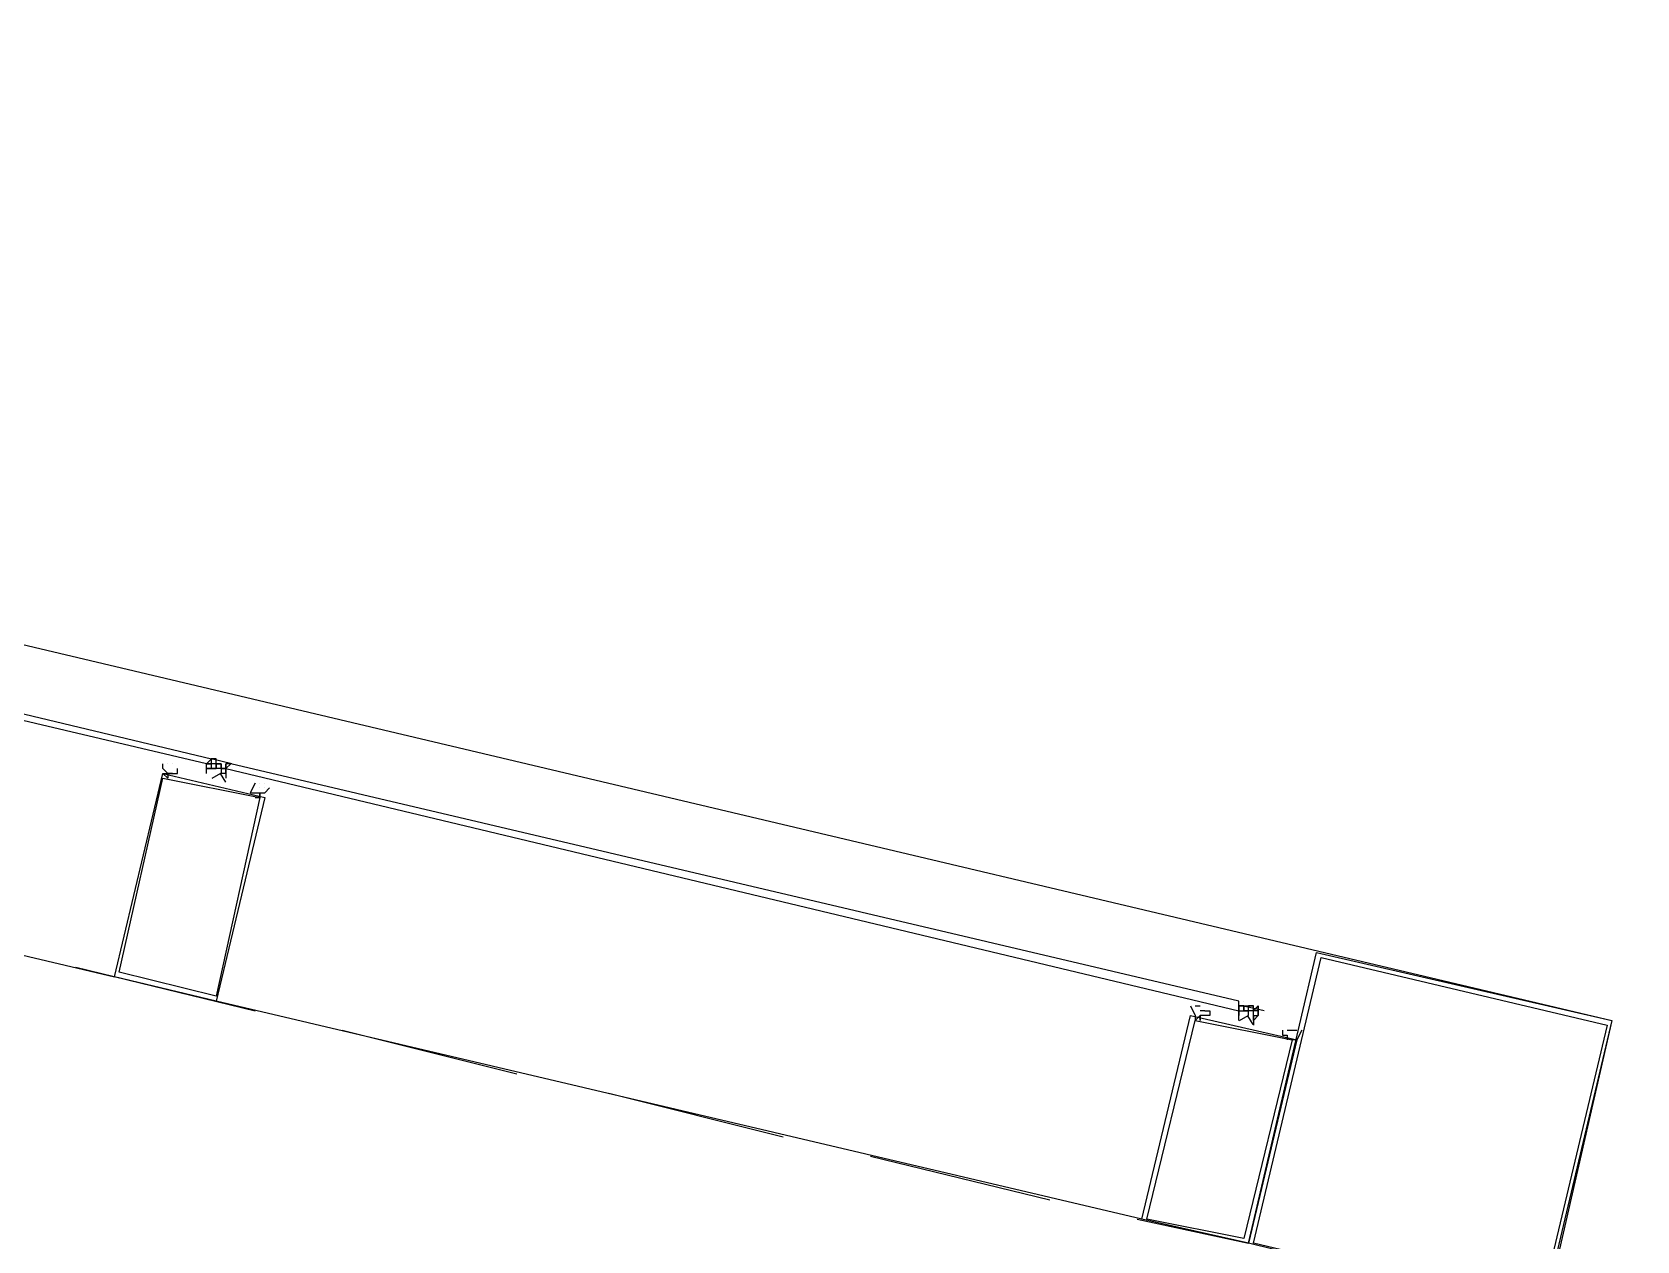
# Model space of a CAD drawing. Header units: feet. Extents: x -84 to 198, y -22 to 181.
# Drawn here: x 119.413 to 123.829, y 56.824 to 60.151 of the extents above; entities that cross this region are included whole.
import ezdxf

# ---------------------------------------------------------------- set-up
doc = ezdxf.new("R2010")
doc.units = ezdxf.units.FT
doc.layers.add('A-LINEA', color=7, linetype='CONTINUOUS')

msp = doc.modelspace()

# ---------------------------------------------------------------- linework, layer by layer
at = {"layer": 'A-LINEA'}
for p, q in [((117.0933, 58.1511), (119.64, 57.5511)), ((119.9063, 58.1516), (119.9627, 58.1383)), ((119.9067, 58.1511), (119.9067, 58.1511)), ((119.9067, 58.1511), (119.9067, 58.1511)), ((119.9067, 58.1511), (119.9067, 58.1511)), ((119.9067, 58.1511), (119.92, 58.1511)), ((119.9067, 58.1511), (119.9067, 58.1511)), ((119.9067, 58.1378), (119.9067, 58.1511)), ((119.9067, 58.1511), (119.9067, 58.1511)), ((119.9067, 58.1511), (119.9067, 58.1511)), ((119.9067, 58.1511), (119.9067, 58.1511)), ((119.9067, 58.1511), (119.9067, 58.1511)), ((119.9067, 58.1511), (119.92, 58.1511)), ((119.9067, 58.1378), (119.9067, 58.1511)), ((119.92, 58.1511), (119.9067, 58.1511)), ((119.9067, 58.1511), (119.9067, 58.1511)), ((119.92, 58.1511), (119.9067, 58.1511)), ((119.9067, 58.1511), (119.9067, 58.1511)), ((119.92, 58.1511), (119.9067, 58.1511)), ((119.9067, 58.1511), (119.9067, 58.1511)), ((119.9067, 58.1511), (119.9067, 58.1511)), ((119.9067, 58.1511), (119.9067, 58.1511)), ((119.9067, 58.1511), (119.92, 58.1511)), ((119.9067, 58.1511), (119.9067, 58.1511)), ((119.9067, 58.1511), (119.9067, 58.1511)), ((119.9067, 58.1511), (119.9067, 58.1511)), ((119.92, 58.1511), (119.92, 58.1511)), ((119.92, 58.1378), (119.92, 58.1511)), ((119.92, 58.1511), (119.92, 58.1511)), ((119.92, 58.1511), (119.92, 58.1511)), ((119.8, 58.1378), (119.8, 58.1378)), ((119.8, 58.1378), (119.8, 58.1378)), ((119.8933, 58.1378), (119.8933, 58.1378)), ((119.8933, 58.1244), (119.8933, 58.1378)), ((119.9067, 58.1378), (119.8933, 58.1378)), ((119.8933, 58.1378), (119.8933, 58.1378)), ((119.8933, 58.1244), (119.9067, 58.1244)), ((119.8933, 58.1244), (119.8933, 58.1244)), ((119.8933, 58.1244), (119.8933, 58.1244)), ((119.8933, 58.1244), (119.8933, 58.1244)), ((119.8933, 58.1244), (119.8933, 58.1244)), ((119.8933, 58.1244), (119.8933, 58.1244)), ((119.8933, 58.1244), (119.8933, 58.1244)), ((119.9067, 58.1244), (119.8933, 58.1244)), ((119.9067, 58.1244), (119.8933, 58.1244)), ((119.8933, 58.1244), (119.8933, 58.1244)), ((119.8933, 58.1244), (119.8933, 58.1244)), ((119.9067, 58.1244), (119.8933, 58.1244)), ((119.8933, 58.1111), (119.8933, 58.1111)), ((119.8933, 58.1111), (119.8933, 58.1111)), ((119.8933, 58.1111), (119.8933, 58.1111)), ((119.8933, 58.1111), (119.8933, 58.1111)), ((119.8933, 58.1111), (119.8933, 58.1111)), ((119.8933, 58.1111), (119.8933, 58.1111)), ((119.9067, 58.1378), (119.9067, 58.1378)), ((119.9067, 58.1378), (119.9067, 58.1378)), ((119.9067, 58.1378), (119.9067, 58.1378)), ((119.9067, 58.1244), (119.9067, 58.1378)), ((119.9067, 58.1378), (119.9067, 58.1378)), ((119.9067, 58.1378), (119.9067, 58.1378)), ((119.9067, 58.1378), (119.9067, 58.1378)), ((119.9067, 58.1378), (119.9067, 58.1378)), ((119.9067, 58.1378), (119.9067, 58.1378)), ((119.9067, 58.1244), (119.9067, 58.1378)), ((119.9067, 58.1378), (119.9067, 58.1378)), ((119.9067, 58.1244), (119.9067, 58.1378)), ((119.9067, 58.1378), (119.9067, 58.1378)), ((119.9067, 58.1378), (119.9067, 58.1378)), ((119.9067, 58.1378), (119.9067, 58.1378)), ((119.9067, 58.1378), (119.9067, 58.1378)), ((119.9067, 58.1378), (119.9067, 58.1378)), ((119.9067, 58.1378), (119.9067, 58.1378)), ((119.9067, 58.1378), (119.9067, 58.1378)), ((119.9067, 58.1378), (119.9067, 58.1378)), ((119.9067, 58.1378), (119.9067, 58.1378)), ((119.9067, 58.1378), (119.9067, 58.1378)), ((119.9067, 58.1378), (119.9067, 58.1378)), ((119.9067, 58.1378), (119.9067, 58.1378)), ((119.92, 58.1378), (119.9067, 58.1378)), ((119.9067, 58.1378), (119.9067, 58.1378)), ((119.92, 58.1378), (119.9067, 58.1378)), ((119.9067, 58.1244), (119.9067, 58.1244)), ((119.9067, 58.1244), (119.9067, 58.1244)), ((119.9067, 58.1244), (119.92, 58.1244)), ((119.9067, 58.1244), (119.9067, 58.1244)), ((119.9067, 58.1244), (119.9067, 58.1244)), ((119.9067, 58.1244), (119.9067, 58.1244)), ((119.9067, 58.1244), (119.9067, 58.1244)), ((119.9067, 58.1244), (119.9067, 58.1244)), ((119.9067, 58.1244), (119.9067, 58.1244)), ((119.9067, 58.1244), (119.92, 58.1244)), ((119.92, 58.1244), (119.9067, 58.1244)), ((119.9067, 58.1244), (119.9067, 58.1244)), ((119.9067, 58.1244), (119.92, 58.1244)), ((119.9067, 58.1244), (119.9067, 58.1244)), ((119.9067, 58.1244), (119.9067, 58.1244)), ((119.92, 58.1378), (119.9333, 58.1378)), ((119.92, 58.1378), (119.92, 58.1378)), ((119.92, 58.1378), (119.92, 58.1378)), ((119.92, 58.1378), (119.92, 58.1378)), ((119.92, 58.1378), (119.92, 58.1378)), ((119.92, 58.1378), (119.92, 58.1378)), ((119.92, 58.1378), (119.92, 58.1378)), ((119.92, 58.1378), (119.92, 58.1378)), ((119.92, 58.1378), (119.92, 58.1378)), ((119.92, 58.1378), (119.92, 58.1378)), ((119.92, 58.1378), (119.92, 58.1378)), ((119.92, 58.1378), (119.92, 58.1378)), ((119.92, 58.1378), (119.92, 58.1378)), ((119.92, 58.1378), (119.92, 58.1378)), ((119.9333, 58.1378), (119.92, 58.1378)), ((119.92, 58.1378), (119.92, 58.1378)), ((119.92, 58.1378), (119.92, 58.1378)), ((119.92, 58.1378), (119.9333, 58.1378)), ((119.92, 58.1378), (119.92, 58.1378)), ((119.92, 58.1378), (119.92, 58.1378)), ((119.92, 58.1378), (119.9333, 58.1378)), ((119.92, 58.1244), (119.92, 58.1378)), ((119.92, 58.1378), (119.92, 58.1378)), ((119.9333, 58.1378), (119.92, 58.1378)), ((119.92, 58.1244), (119.92, 58.1378)), ((119.92, 58.1378), (119.92, 58.1378)), ((119.9333, 58.1378), (119.92, 58.1378)), ((119.92, 58.1378), (119.92, 58.1378)), ((119.92, 58.1378), (119.92, 58.1378)), ((119.92, 58.1378), (119.92, 58.1244)), ((119.92, 58.1378), (119.92, 58.1244)), ((119.92, 58.1378), (119.92, 58.1244)), ((119.92, 58.1378), (119.92, 58.1244)), ((119.92, 58.1244), (119.92, 58.1244)), ((119.92, 58.1244), (119.92, 58.1244)), ((119.92, 58.1244), (119.92, 58.1244)), ((119.92, 58.1244), (119.92, 58.1244)), ((119.92, 58.1244), (119.92, 58.1244)), ((119.92, 58.1244), (119.92, 58.1244)), ((119.92, 58.1244), (119.92, 58.1244)), ((119.92, 58.1244), (119.92, 58.1244)), ((119.92, 58.1244), (119.92, 58.1244)), ((119.92, 58.1244), (119.92, 58.1244)), ((119.92, 58.1244), (119.92, 58.1244)), ((119.92, 58.1244), (119.92, 58.1244)), ((119.92, 58.1244), (119.92, 58.1244)), ((119.92, 58.1244), (119.92, 58.1244)), ((119.92, 58.1244), (119.92, 58.1244)), ((119.92, 58.1244), (119.92, 58.1244)), ((119.9333, 58.1378), (119.9333, 58.1378)), ((119.9333, 58.1378), (119.9333, 58.1378)), ((119.9333, 58.1378), (119.9333, 58.1378)), ((119.9333, 58.1378), (119.9333, 58.1378)), ((119.9333, 58.1378), (119.9333, 58.1378)), ((119.9333, 58.1378), (119.9333, 58.1378)), ((119.9333, 58.1378), (119.9333, 58.1378)), ((119.9333, 58.1378), (119.9333, 58.1378)), ((119.9333, 58.1244), (119.9333, 58.1378)), ((119.9333, 58.1378), (119.9333, 58.1378)), ((119.9333, 58.1378), (119.9333, 58.1378)), ((119.9333, 58.1378), (119.9333, 58.1378)), ((119.9333, 58.1378), (119.9333, 58.1378)), ((119.9333, 58.1378), (119.9333, 58.1378)), ((119.9333, 58.1378), (119.9333, 58.1378)), ((119.9333, 58.1378), (119.9333, 58.1378)), ((119.9333, 58.1378), (119.9333, 58.1378)), ((119.9333, 58.1378), (119.9333, 58.1378)), ((119.9333, 58.1378), (119.9333, 58.1378)), ((119.9333, 58.1378), (119.9333, 58.1378)), ((119.9333, 58.1378), (119.9333, 58.1378)), ((119.9333, 58.1378), (119.9333, 58.1378)), ((119.9333, 58.1378), (119.9333, 58.1378)), ((119.9333, 58.1378), (119.9333, 58.1378)), ((119.9333, 58.1378), (119.9333, 58.1378)), ((119.9333, 58.1378), (119.9333, 58.1378)), ((119.9333, 58.1244), (119.9333, 58.1244)), ((119.9333, 58.1244), (119.9333, 58.1244)), ((119.9333, 58.1244), (119.9333, 58.1244)), ((119.9333, 58.1244), (119.9333, 58.1244)), ((119.9333, 58.1244), (119.9333, 58.1244)), ((119.9333, 58.1244), (119.9333, 58.1244)), ((119.9333, 58.1244), (119.9333, 58.1244)), ((119.9333, 58.1244), (119.9333, 58.1244)), ((119.9333, 58.1244), (119.9333, 58.1244)), ((119.9333, 58.1244), (119.9333, 58.1244)), ((119.9333, 58.1244), (119.9467, 58.1244)), ((119.9333, 58.1244), (119.9333, 58.1244)), ((119.9333, 58.1244), (119.9467, 58.1244)), ((119.9333, 58.1244), (119.9333, 58.1244)), ((119.9333, 58.1244), (119.9333, 58.1244)), ((119.9467, 58.1244), (119.9333, 58.1244)), ((119.9333, 58.1244), (119.9333, 58.1244)), ((119.9333, 58.1244), (119.9333, 58.1244)), ((119.9467, 58.1244), (119.9333, 58.1244)), ((119.9333, 58.1244), (119.9333, 58.1244)), ((119.9333, 58.1244), (119.9333, 58.1244)), ((119.9333, 58.1244), (119.9333, 58.1244)), ((119.9333, 58.1244), (119.9333, 58.1244)), ((119.9333, 58.1244), (119.9333, 58.1244)), ((119.9333, 58.1244), (119.9333, 58.1244)), ((119.9333, 58.1244), (119.9333, 58.1111)), ((119.9333, 58.1244), (119.9333, 58.1111)), ((119.9467, 58.1111), (119.9333, 58.1111)), ((119.9333, 58.1111), (119.9333, 58.1111)), ((119.9333, 58.1111), (119.9333, 58.1111)), ((119.9467, 58.1378), (119.9467, 58.1378)), ((119.9467, 58.1378), (119.9467, 58.1378)), ((119.9467, 58.1378), (119.9467, 58.1378)), ((119.9467, 58.1378), (119.9467, 58.1378)), ((119.9467, 58.1378), (119.9467, 58.1378)), ((119.9467, 58.1378), (119.9467, 58.1378)), ((119.9467, 58.1378), (119.9467, 58.1378)), ((119.9467, 58.1378), (119.9467, 58.1378)), ((119.9467, 58.1378), (119.9467, 58.1378)), ((119.9467, 58.1378), (119.9467, 58.1378)), ((119.9467, 58.1378), (119.9467, 58.1378)), ((119.9467, 58.1378), (119.9467, 58.1378)), ((119.9467, 58.1378), (119.9467, 58.1378)), ((119.9467, 58.1244), (119.9467, 58.1378)), ((119.9467, 58.1378), (119.9467, 58.1378)), ((119.9467, 58.1378), (119.9467, 58.1378)), ((119.9467, 58.1378), (119.9467, 58.1378)), ((119.9467, 58.1378), (119.9467, 58.1378)), ((119.9467, 58.1378), (119.9467, 58.1378)), ((119.9467, 58.1378), (119.9467, 58.1378)), ((119.9467, 58.1378), (119.9467, 58.1378)), ((119.9467, 58.1378), (119.9467, 58.1378)), ((119.9467, 58.1378), (119.9467, 58.1378)), ((119.9467, 58.1378), (119.9467, 58.1378)), ((119.9467, 58.1378), (119.9467, 58.1378)), ((119.96, 58.1378), (119.9467, 58.1378)), ((119.9467, 58.1244), (119.9467, 58.1244)), ((119.9467, 58.1244), (119.9467, 58.1244)), ((119.9467, 58.1244), (119.9467, 58.1244)), ((119.9467, 58.1244), (119.9467, 58.1244)), ((119.9467, 58.1244), (119.9467, 58.1244)), ((119.9467, 58.1244), (119.9467, 58.1244)), ((119.9467, 58.1244), (119.9467, 58.1244)), ((119.9467, 58.1244), (119.9467, 58.1244)), ((119.9467, 58.1111), (119.9467, 58.1244)), ((119.9467, 58.1244), (119.9467, 58.1244)), ((119.9467, 58.1244), (119.9467, 58.1111)), ((119.9467, 58.1244), (119.9467, 58.1111)), ((119.9467, 58.1244), (119.9467, 58.1244)), ((119.9467, 58.1244), (119.9467, 58.1244)), ((119.9467, 58.1244), (119.9467, 58.1244)), ((119.9467, 58.1244), (119.9467, 58.1244)), ((119.9467, 58.1244), (119.9467, 58.1244)), ((119.9467, 58.1244), (119.9467, 58.1244)), ((119.9467, 58.1244), (119.9467, 58.1244)), ((119.9467, 58.1244), (119.9467, 58.1244)), ((119.9467, 58.1244), (119.9467, 58.1111)), ((119.9467, 58.1244), (119.9467, 58.1244)), ((119.9467, 58.1244), (119.9467, 58.1244)), ((119.9467, 58.1244), (119.9467, 58.1111)), ((119.9467, 58.1111), (119.9467, 58.1111)), ((119.9467, 58.1111), (119.9467, 58.1111)), ((119.9467, 58.1111), (119.9467, 58.1111)), ((119.9467, 58.1111), (119.9467, 58.1111)), ((119.9467, 58.1111), (119.9467, 58.1111)), ((119.9467, 58.1111), (119.9467, 58.1111)), ((119.9467, 58.1111), (119.9467, 58.1111)), ((119.9467, 58.1111), (119.9467, 58.1111)), ((119.96, 58.1378), (119.96, 58.1378)), ((119.96, 58.1378), (119.96, 58.1378)), ((119.96, 58.1378), (119.96, 58.1378)), ((119.9467, 58.0978), (119.9467, 58.0978)), ((119.9467, 58.0978), (119.9467, 58.0978)), ((119.9467, 58.0978), (119.9467, 58.0978)), ((119.9467, 58.0978), (119.9467, 58.0978)), ((119.9467, 58.0978), (119.9467, 58.0978)), ((119.9467, 58.0978), (119.9467, 58.0978)), ((119.9467, 58.0978), (119.9467, 58.0978)), ((119.9467, 58.0978), (119.9467, 58.0978)), ((119.9467, 58.0978), (119.9467, 58.0978)), ((119.9467, 58.0978), (119.9467, 58.0978)), ((119.9467, 58.0978), (119.9467, 58.0978)), ((119.9467, 58.0978), (119.9467, 58.0978)), ((120.04, 58.0844), (120.04, 58.0844)), ((120.04, 58.0711), (120.04, 58.0711)), ((120.0533, 58.0844), (120.0533, 58.0844)), ((120.0533, 58.0711), (120.0533, 58.0711)), ((119.5333, 57.5778), (120.0267, 57.4578)), ((122.4667, 56.8844), (119.92, 57.4844)), ((122.64, 57.4578), (122.6267, 57.4578)), ((122.7333, 57.4844), (122.7333, 57.4844)), ((122.7333, 57.4711), (122.7333, 57.4711)), ((122.7333, 57.4711), (122.7333, 57.4711)), ((122.7333, 57.4711), (122.7333, 57.4711)), ((122.7333, 57.4711), (122.7333, 57.4711)), ((122.7333, 57.4711), (122.7333, 57.4711)), ((122.7333, 57.4711), (122.7333, 57.4711)), ((122.7333, 57.4711), (122.7467, 57.4711)), ((122.7333, 57.4711), (122.7333, 57.4711)), ((122.7333, 57.4578), (122.7333, 57.4711)), ((122.7333, 57.4711), (122.7333, 57.4711)), ((122.7333, 57.4578), (122.7467, 57.4578)), ((122.7333, 57.4578), (122.7333, 57.4444)), ((122.7333, 57.4578), (122.7333, 57.4578)), ((122.7333, 57.4578), (122.7467, 57.4578)), ((122.7333, 57.4578), (122.7333, 57.4578)), ((122.7333, 57.4578), (122.7333, 57.4578)), ((122.7333, 57.4578), (122.7333, 57.4578)), ((122.7333, 57.4578), (122.7333, 57.4578)), ((122.7333, 57.4578), (122.7333, 57.4578)), ((122.7333, 57.4578), (122.7333, 57.4578)), ((122.7333, 57.4578), (122.7333, 57.4578)), ((122.7333, 57.4578), (122.7333, 57.4578)), ((122.7333, 57.4578), (122.7333, 57.4578)), ((122.7333, 57.4578), (122.7333, 57.4578)), ((122.7333, 57.4578), (122.7333, 57.4578)), ((122.7333, 57.4578), (122.7333, 57.4578)), ((122.7333, 57.4578), (122.7333, 57.4578)), ((122.7333, 57.4578), (122.7333, 57.4578)), ((122.7333, 57.4578), (122.7333, 57.4578)), ((122.7333, 57.4578), (122.7333, 57.4578)), ((122.7333, 57.4444), (122.7333, 57.4444)), ((122.7333, 57.4444), (122.7333, 57.4444)), ((122.7333, 57.4444), (122.7333, 57.4444)), ((122.7333, 57.4444), (122.7333, 57.4444)), ((122.7333, 57.4444), (122.7333, 57.4444)), ((122.7333, 57.4444), (122.7333, 57.4444)), ((122.7333, 57.4444), (122.7333, 57.4444)), ((122.7333, 57.4444), (122.7333, 57.4444)), ((122.7333, 57.4444), (122.7333, 57.4444)), ((122.7333, 57.4444), (122.7333, 57.4444)), ((122.7463, 57.4716), (122.8027, 57.4583)), ((122.7467, 57.4844), (122.7467, 57.4844)), ((122.7467, 57.4844), (122.7467, 57.4844)), ((122.7467, 57.4844), (122.7467, 57.4844)), ((122.7467, 57.4711), (122.7467, 57.4711)), ((122.7467, 57.4711), (122.7467, 57.4578)), ((122.7467, 57.4711), (122.7467, 57.4711)), ((122.7467, 57.4711), (122.7467, 57.4711)), ((122.7467, 57.4711), (122.7467, 57.4711)), ((122.7467, 57.4711), (122.76, 57.4711)), ((122.7467, 57.4711), (122.7467, 57.4711)), ((122.7467, 57.4711), (122.7467, 57.4711)), ((122.7467, 57.4711), (122.7467, 57.4711)), ((122.7467, 57.4711), (122.7467, 57.4711)), ((122.7467, 57.4711), (122.7467, 57.4711)), ((122.7467, 57.4711), (122.7467, 57.4711)), ((122.7467, 57.4711), (122.7467, 57.4711)), ((122.7467, 57.4711), (122.7467, 57.4711)), ((122.7467, 57.4711), (122.7467, 57.4711)), ((122.7467, 57.4711), (122.7467, 57.4711)), ((122.7467, 57.4711), (122.7467, 57.4711)), ((122.7467, 57.4711), (122.7467, 57.4711)), ((122.7467, 57.4711), (122.7467, 57.4711)), ((122.7467, 57.4711), (122.7467, 57.4711)), ((122.7467, 57.4711), (122.7467, 57.4711)), ((122.7467, 57.4711), (122.7467, 57.4711)), ((122.7467, 57.4711), (122.7467, 57.4711)), ((122.7467, 57.4711), (122.7467, 57.4711)), ((122.7467, 57.4711), (122.7467, 57.4711)), ((122.7467, 57.4711), (122.7467, 57.4578)), ((122.7467, 57.4711), (122.7467, 57.4711)), ((122.7467, 57.4711), (122.7467, 57.4578)), ((122.7467, 57.4711), (122.7467, 57.4711)), ((122.7467, 57.4711), (122.7467, 57.4711)), ((122.7467, 57.4711), (122.7467, 57.4711)), ((122.7467, 57.4711), (122.7467, 57.4711)), ((122.7467, 57.4578), (122.7467, 57.4578)), ((122.7467, 57.4578), (122.7467, 57.4578)), ((122.7467, 57.4578), (122.7467, 57.4578)), ((122.7467, 57.4578), (122.7467, 57.4578)), ((122.7467, 57.4578), (122.7467, 57.4578)), ((122.7467, 57.4578), (122.7467, 57.4578)), ((122.7467, 57.4578), (122.7467, 57.4578)), ((122.76, 57.4578), (122.7467, 57.4578)), ((122.7467, 57.4578), (122.76, 57.4578)), ((122.7467, 57.4578), (122.7467, 57.4578)), ((122.7467, 57.4578), (122.7467, 57.4578)), ((122.7467, 57.4578), (122.7467, 57.4578)), ((122.7467, 57.4578), (122.7467, 57.4578)), ((122.7467, 57.4578), (122.7467, 57.4578)), ((122.76, 57.4578), (122.7467, 57.4578)), ((122.7467, 57.4578), (122.7467, 57.4578)), ((122.76, 57.4711), (122.7733, 57.4711)), ((122.76, 57.4711), (122.76, 57.4711)), ((122.76, 57.4711), (122.76, 57.4711)), ((122.76, 57.4711), (122.76, 57.4711)), ((122.76, 57.4711), (122.76, 57.4711)), ((122.76, 57.4711), (122.76, 57.4711)), ((122.76, 57.4711), (122.76, 57.4711)), ((122.76, 57.4711), (122.76, 57.4711)), ((122.76, 57.4711), (122.76, 57.4711)), ((122.76, 57.4578), (122.76, 57.4711)), ((122.76, 57.4711), (122.76, 57.4711)), ((122.76, 57.4711), (122.76, 57.4711)), ((122.76, 57.4578), (122.76, 57.4711)), ((122.76, 57.4711), (122.76, 57.4711)), ((122.76, 57.4711), (122.76, 57.4711)), ((122.7733, 57.4711), (122.76, 57.4711)), ((122.76, 57.4711), (122.76, 57.4711)), ((122.76, 57.4711), (122.76, 57.4711)), ((122.76, 57.4711), (122.76, 57.4711)), ((122.76, 57.4711), (122.76, 57.4711)), ((122.76, 57.4711), (122.76, 57.4711)), ((122.76, 57.4711), (122.76, 57.4711)), ((122.76, 57.4711), (122.76, 57.4711)), ((122.76, 57.4711), (122.76, 57.4711)), ((122.76, 57.4711), (122.76, 57.4711)), ((122.76, 57.4711), (122.76, 57.4711)), ((122.76, 57.4578), (122.76, 57.4578)), ((122.76, 57.4578), (122.76, 57.4578)), ((122.76, 57.4578), (122.76, 57.4578)), ((122.76, 57.4578), (122.76, 57.4578)), ((122.76, 57.4578), (122.76, 57.4578)), ((122.76, 57.4578), (122.76, 57.4578)), ((122.76, 57.4578), (122.76, 57.4578)), ((122.76, 57.4578), (122.76, 57.4578)), ((122.76, 57.4578), (122.76, 57.4578)), ((122.76, 57.4578), (122.76, 57.4578)), ((122.76, 57.4578), (122.76, 57.4578)), ((122.76, 57.4444), (122.76, 57.4578)), ((122.76, 57.4578), (122.76, 57.4578)), ((122.76, 57.4578), (122.76, 57.4578)), ((122.76, 57.4578), (122.76, 57.4578)), ((122.76, 57.4578), (122.76, 57.4578)), ((122.76, 57.4578), (122.76, 57.4578)), ((122.76, 57.4578), (122.76, 57.4578)), ((122.76, 57.4578), (122.76, 57.4578)), ((122.76, 57.4578), (122.76, 57.4578)), ((122.76, 57.4578), (122.76, 57.4578)), ((122.76, 57.4578), (122.76, 57.4578)), ((122.76, 57.4578), (122.76, 57.4578)), ((122.76, 57.4578), (122.76, 57.4578)), ((122.76, 57.4578), (122.76, 57.4578)), ((122.76, 57.4578), (122.76, 57.4578)), ((122.7733, 57.4578), (122.76, 57.4578)), ((122.76, 57.4578), (122.76, 57.4578)), ((122.76, 57.4578), (122.76, 57.4578)), ((122.76, 57.4578), (122.76, 57.4578)), ((122.76, 57.4578), (122.76, 57.4578)), ((122.76, 57.4578), (122.76, 57.4578)), ((122.7733, 57.4578), (122.7733, 57.4711)), ((122.7733, 57.4711), (122.7733, 57.4711)), ((122.7733, 57.4711), (122.7733, 57.4711)), ((122.7733, 57.4711), (122.7733, 57.4711)), ((122.7733, 57.4711), (122.7733, 57.4711)), ((122.7733, 57.4711), (122.7733, 57.4711)), ((122.7733, 57.4711), (122.7733, 57.4711)), ((122.7733, 57.4711), (122.7733, 57.4711)), ((122.7733, 57.4711), (122.7733, 57.4711)), ((122.7733, 57.4711), (122.7733, 57.4711)), ((122.7733, 57.4711), (122.7733, 57.4711)), ((122.7733, 57.4711), (122.7733, 57.4711)), ((122.7733, 57.4711), (122.7733, 57.4711)), ((122.7733, 57.4711), (122.7733, 57.4711)), ((122.7733, 57.4711), (122.7733, 57.4711)), ((122.7733, 57.4711), (122.7733, 57.4711)), ((122.7733, 57.4711), (122.7733, 57.4711)), ((122.7733, 57.4711), (122.7733, 57.4711)), ((122.7733, 57.4711), (122.7733, 57.4711)), ((122.7733, 57.4711), (122.7733, 57.4711)), ((122.7733, 57.4711), (122.7733, 57.4711)), ((122.7733, 57.4711), (122.7733, 57.4711)), ((122.7733, 57.4578), (122.7733, 57.4578)), ((122.7733, 57.4578), (122.7733, 57.4578)), ((122.7733, 57.4578), (122.7733, 57.4578)), ((122.7733, 57.4578), (122.7733, 57.4578)), ((122.7733, 57.4578), (122.7733, 57.4578)), ((122.7733, 57.4578), (122.7733, 57.4578)), ((122.7733, 57.4578), (122.7733, 57.4578)), ((122.7733, 57.4578), (122.7733, 57.4578)), ((122.7733, 57.4578), (122.7733, 57.4578)), ((122.7733, 57.4578), (122.7733, 57.4578)), ((122.7733, 57.4578), (122.7733, 57.4578)), ((122.7733, 57.4578), (122.7733, 57.4578)), ((122.7733, 57.4578), (122.7733, 57.4578)), ((122.7733, 57.4578), (122.7733, 57.4578)), ((122.7733, 57.4578), (122.7733, 57.4578)), ((122.7733, 57.4578), (122.7733, 57.4578)), ((122.7867, 57.4578), (122.7733, 57.4578)), ((122.7733, 57.4444), (122.7733, 57.4578)), ((122.7733, 57.4578), (122.7733, 57.4578)), ((122.7733, 57.4578), (122.7733, 57.4578)), ((122.7867, 57.4578), (122.7733, 57.4578)), ((122.7733, 57.4578), (122.7733, 57.4578)), ((122.7733, 57.4578), (122.7733, 57.4578)), ((122.7733, 57.4578), (122.7733, 57.4578)), ((122.7733, 57.4578), (122.7733, 57.4578)), ((122.7733, 57.4578), (122.7733, 57.4578)), ((122.7733, 57.4578), (122.7733, 57.4578)), ((122.7733, 57.4578), (122.7733, 57.4578)), ((122.7733, 57.4578), (122.7733, 57.4578)), ((122.7733, 57.4578), (122.7733, 57.4578)), ((122.7733, 57.4578), (122.7733, 57.4578)), ((122.7733, 57.4444), (122.7733, 57.4444)), ((122.7733, 57.4444), (122.7733, 57.4444)), ((122.7733, 57.4444), (122.7733, 57.4444)), ((122.7733, 57.4444), (122.7867, 57.4444)), ((122.7733, 57.4444), (122.7733, 57.4444)), ((122.7733, 57.4444), (122.7733, 57.4444)), ((122.7733, 57.4444), (122.7733, 57.4444)), ((122.7733, 57.4444), (122.7733, 57.4444)), ((122.7733, 57.4444), (122.7733, 57.4444)), ((122.7733, 57.4444), (122.7733, 57.4444)), ((122.7733, 57.4444), (122.7733, 57.4444)), ((122.7733, 57.4444), (122.7733, 57.4444)), ((122.7733, 57.4444), (122.7733, 57.4444)), ((122.7733, 57.4444), (122.7733, 57.4444)), ((122.7733, 57.4444), (122.7733, 57.4444)), ((122.7733, 57.4444), (122.7733, 57.4444)), ((122.7733, 57.4444), (122.7733, 57.4444)), ((122.7733, 57.4444), (122.7733, 57.4444)), ((122.7733, 57.4444), (122.7733, 57.4444)), ((122.7733, 57.4444), (122.7733, 57.4444)), ((122.7733, 57.4311), (122.7733, 57.4444)), ((122.7733, 57.4444), (122.7733, 57.4444)), ((122.7733, 57.4444), (122.7733, 57.4311)), ((122.7733, 57.4444), (122.7867, 57.4444)), ((122.7733, 57.4444), (122.7733, 57.4311)), ((122.7867, 57.4711), (122.7867, 57.4711)), ((122.7867, 57.4711), (122.7867, 57.4711)), ((122.7867, 57.4578), (122.7867, 57.4711)), ((122.7867, 57.4711), (122.7867, 57.4711)), ((122.7867, 57.4711), (122.7867, 57.4711)), ((122.7867, 57.4711), (122.7867, 57.4711)), ((122.7867, 57.4711), (122.7867, 57.4711)), ((122.7867, 57.4578), (122.7867, 57.4578)), ((122.7867, 57.4578), (122.7867, 57.4578)), ((122.7867, 57.4578), (122.7867, 57.4578)), ((122.7867, 57.4578), (122.7867, 57.4578)), ((122.7867, 57.4578), (122.7867, 57.4578)), ((122.7867, 57.4578), (122.7867, 57.4578)), ((122.7867, 57.4578), (122.7867, 57.4578)), ((122.7867, 57.4578), (122.7867, 57.4578)), ((122.7867, 57.4578), (122.7867, 57.4578)), ((122.7867, 57.4578), (122.7867, 57.4578)), ((122.7867, 57.4578), (122.7867, 57.4578)), ((122.7867, 57.4578), (122.7867, 57.4578)), ((122.7867, 57.4578), (122.7867, 57.4578)), ((122.7867, 57.4578), (122.7867, 57.4578)), ((122.7867, 57.4578), (122.7867, 57.4578)), ((122.7867, 57.4578), (122.7867, 57.4578)), ((122.7867, 57.4444), (122.7867, 57.4444)), ((122.7867, 57.4444), (122.7867, 57.4444)), ((122.7867, 57.4444), (122.7867, 57.4444)), ((122.7867, 57.4444), (122.7867, 57.4444)), ((120.2667, 57.4044), (120.7467, 57.2844)), ((122.7733, 57.4311), (122.7733, 57.4311)), ((122.7733, 57.4311), (122.7733, 57.4311)), ((122.7733, 57.4311), (122.7733, 57.4311)), ((122.7733, 57.4311), (122.7733, 57.4311)), ((122.8667, 57.3778), (122.8667, 57.3778)), ((122.88, 57.3778), (122.88, 57.3778)), ((121, 57.2311), (121.48, 57.1111)), ((121.72, 57.0578), (122.2133, 56.9378)), ((122.4533, 56.8844), (122.76, 56.8178))]:
    msp.add_line(p, q, dxfattribs=at)
for points in [[(118.2, 75.6978), (115.0667, 62.4578), (114.5867, 60.4578), (117.1867, 59.8444), (117, 59.0311), (123.76, 57.4311), (119.2267, 38.2978), (126.2667, 36.6311)], [(117, 59.0311), (123.76, 57.4311), (119.84, 40.8844)], [(117.12, 58.8178), (117.12, 58.8178), (119.9067, 58.1511), (119.8933, 58.1378), (117.12, 58.7911), (117.12, 58.8044), (117.12, 58.8178)], [(119.8933, 58.1111), (119.8933, 58.1244), (119.8933, 58.1378), (119.9067, 58.1378), (119.9067, 58.1511)], [(119.92, 57.4844), (119.64, 57.5511), (119.7733, 58.1111), (120.0533, 58.0444), (119.92, 57.4844)], [(119.7867, 58.0978), (119.7733, 58.1111), (119.7733, 58.1111), (119.7867, 58.1111), (119.7867, 58.1111), (119.7867, 58.1111), (119.7733, 58.1244), (119.7733, 58.1244), (119.7733, 58.1378), (119.7733, 58.1378), (119.7733, 58.1378)], [(119.7867, 58.1378), (119.7867, 58.1378), (119.7867, 58.1378)], [(119.7867, 58.1111), (119.7867, 58.1111), (119.7867, 58.1111), (119.8, 58.1111), (119.7867, 58.1111), (119.7867, 58.1111), (119.7867, 58.0978)], [(119.8, 58.1111), (119.8133, 58.1111), (119.8133, 58.1111), (119.8133, 58.1244), (119.8133, 58.1244), (119.8133, 58.1244)], [(119.9461, 58.0866), (119.9318, 58.1104), (119.9075, 58.0969)], [(119.9333, 58.1378), (119.9333, 58.1378), (119.9333, 58.1244), (119.92, 58.1244)], [(119.9467, 58.1378), (119.9467, 58.1244), (119.9467, 58.1111), (119.9467, 58.0978)], [(122.7333, 57.4844), (119.96, 58.1378), (119.9467, 58.1244), (122.7333, 57.4578), (122.7333, 57.4711), (122.7333, 57.4844)], [(119.92, 57.4978), (119.6533, 57.5644), (119.7733, 58.0978), (120.04, 58.0444), (119.92, 57.4978)], [(120.0267, 58.0844), (120.0267, 58.0844), (120.0267, 58.0844), (120.0133, 58.0578), (120.0133, 58.0578), (120.04, 58.0578), (120.04, 58.0578), (120.04, 58.0444), (120.0267, 58.0444), (120.0267, 58.0444), (120.04, 58.0444), (120.04, 58.0444), (120.04, 58.0444), (120.04, 58.0444), (120.04, 58.0444), (120.04, 58.0578), (120.04, 58.0578), (120.0533, 58.0578), (120.0533, 58.0578), (120.0667, 58.0711), (120.0667, 58.0711), (120.0667, 58.0711)], [(122.9467, 57.6178), (123.76, 57.4311), (123.5733, 56.6178), (122.76, 56.8178), (122.9467, 57.6178)], [(122.96, 57.6044), (123.7467, 57.4178), (123.56, 56.6311), (122.7733, 56.8178), (122.96, 57.6044)], [(122.76, 56.8178), (122.4667, 56.8844), (122.6, 57.4444), (122.8933, 57.3778), (122.76, 56.8178)], [(122.6, 57.4711), (122.6133, 57.4444), (122.6133, 57.4444), (122.6133, 57.4444), (122.6133, 57.4444), (122.6133, 57.4444), (122.6133, 57.4444), (122.6133, 57.4444), (122.6133, 57.4311)], [(122.6133, 57.4711), (122.6133, 57.4711), (122.6133, 57.4711), (122.6267, 57.4711), (122.6267, 57.4711)], [(122.6267, 57.4311), (122.6267, 57.4311), (122.6267, 57.4444), (122.6267, 57.4444), (122.6133, 57.4311)], [(122.64, 57.4578), (122.64, 57.4578), (122.6533, 57.4578), (122.6533, 57.4578), (122.6533, 57.4444), (122.6533, 57.4444), (122.6267, 57.4444), (122.6267, 57.4444), (122.6267, 57.4311), (122.6267, 57.4311), (122.6267, 57.4311), (122.6267, 57.4311), (122.6267, 57.4311)], [(122.7333, 57.4311), (122.7333, 57.4444), (122.7333, 57.4578), (122.7333, 57.4711), (122.7333, 57.4844)], [(122.7333, 57.4578), (122.7467, 57.4578), (122.7467, 57.4711)], [(122.7467, 57.4711), (122.7333, 57.4711), (122.7333, 57.4578), (122.7333, 57.4711)], [(122.7333, 57.4711), (122.7333, 57.4578), (122.7333, 57.4711)], [(122.7728, 57.4199), (122.7585, 57.4438), (122.7342, 57.4302)], [(122.7733, 57.4578), (122.7733, 57.4578), (122.7867, 57.4711)], [(122.7867, 57.4711), (122.7867, 57.4578), (122.7867, 57.4444), (122.7733, 57.4311), (122.7733, 57.4178)], [(122.7867, 57.4444), (122.7867, 57.4578), (122.7733, 57.4578)], [(122.7467, 56.8311), (122.48, 56.8844), (122.6133, 57.4311), (122.88, 57.3778), (122.7467, 56.8311)], [(122.8533, 57.4044), (122.8533, 57.4044), (122.8533, 57.3911), (122.8533, 57.3911), (122.8667, 57.3911), (122.8667, 57.3911), (122.8667, 57.3778), (122.8667, 57.3778), (122.8667, 57.3778), (122.8667, 57.3778)], [(122.8667, 57.4044), (122.88, 57.4044), (122.88, 57.4044), (122.8933, 57.4044), (122.8933, 57.4044), (122.8933, 57.4044)], [(122.8667, 57.4044), (122.8667, 57.4044), (122.8667, 57.4044)], [(122.9067, 57.4044), (122.8933, 57.3778), (122.8933, 57.3778), (122.88, 57.3778), (122.88, 57.3778), (122.88, 57.3778), (122.88, 57.3778), (122.88, 57.3778), (122.88, 57.3778), (122.88, 57.3778)], [(122.88, 57.3778), (122.88, 57.3778), (122.88, 57.3778)]]:
    msp.add_lwpolyline(points, dxfattribs=at)
for points in [[(119.7867, 58.1111), (119.7867, 58.1111), (119.7867, 58.1111), (119.7867, 58.1111)], [(120.04, 58.0578), (120.04, 58.0578), (120.04, 58.0444), (120.04, 58.0444)]]:
    msp.add_lwpolyline(points, close=True, dxfattribs=at)

doc.saveas('drawing.dxf')
